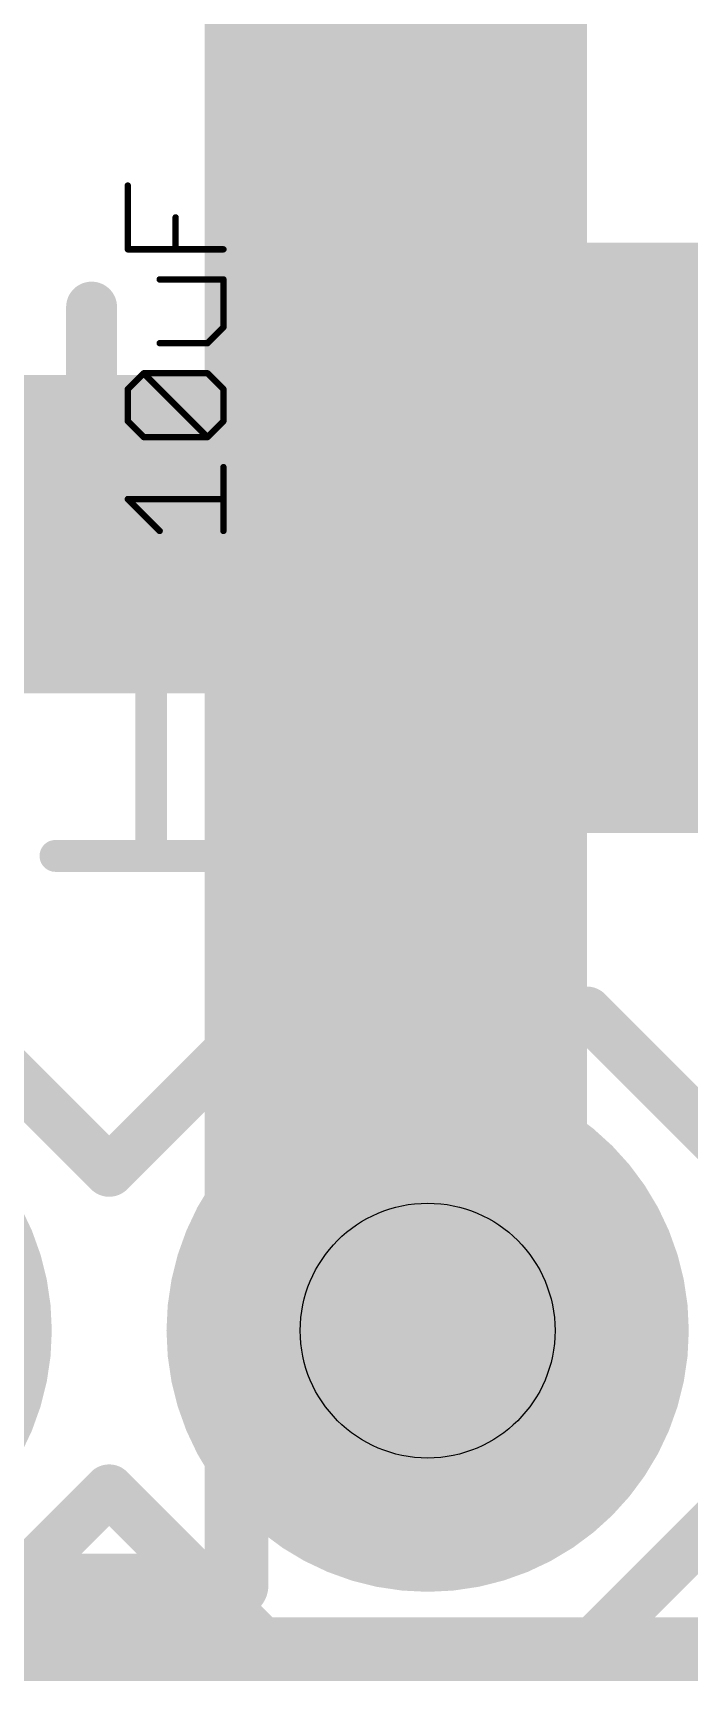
# Model space of a CAD drawing. Extents: x -119 to 41, y -19 to 17.
# Drawn here: x 4.78 to 7.39, y -0.13 to 6.44 of the extents above; entities that cross this region are included whole.
import ezdxf

# ---------------------------------------------------------------- set-up
doc = ezdxf.new("R2010")
doc.units = 0
for name, color, linetype in [('1', 12, 'CONTINUOUS'), ('16', 132, 'CONTINUOUS'), ('17', 110, 'CONTINUOUS'), ('20', 53, 'CONTINUOUS'), ('21', 53, 'CONTINUOUS'), ('22', 53, 'CONTINUOUS'), ('25', 253, 'CONTINUOUS'), ('27', 253, 'CONTINUOUS'), ('29', 253, 'CONTINUOUS'), ('30', 253, 'CONTINUOUS'), ('31', 253, 'CONTINUOUS'), ('44', 253, 'CONTINUOUS'), ('51', 53, 'CONTINUOUS')]:
    doc.layers.add(name, color=color, linetype=linetype)

# ---------------------------------------------------------------- blocks, each defined once
blk = doc.blocks.new('RECT')
blk.add_solid([(-0.5, -0.5), (0.5, -0.5), (-0.5, 0.5), (0.5, 0.5)])
blk = doc.blocks.new('ROUNDP')
at = {"const_width": 0.5}
blk.add_lwpolyline([(0, -0.25, 1), (0, 0.25, 1), (0, -0.25)], format="xyb", dxfattribs=at)

msp = doc.modelspace()

# ---------------------------------------------------------------- linework, layer by layer
at = {"layer": '1'}
for points, const_width in [([(5.588, 12.319), (5.588, 0.254)], 0.254), ([(3.81, 4.95), (4.315, 4.445)], 1.27), ([(4.315, 4.445), (8.875, 4.445)], 1.27), ([(5.588, 0.254), (0, 0.254)], 0.254)]:
    msp.add_lwpolyline(points, dxfattribs=dict(at, const_width=const_width))
for points, const_width in [([(4.0905, 4.2205, 1), (4.5395, 4.6695)], 0.635), ([(5.588, 0.1905, 1), (5.588, 0.3175)], 0.127), ([(5.5245, 0.254, 1), (5.6515, 0.254)], 0.127)]:
    msp.add_lwpolyline(points, format="xyb", dxfattribs=dict(at, const_width=const_width))
at = {"layer": '16'}
for points, const_width in [([(6.35, 1.27), (6.35, 14.732)], 1.27), ([(12.7, 0), (0, 0)], 0.254)]:
    msp.add_lwpolyline(points, dxfattribs=dict(at, const_width=const_width))
at = {"layer": '16', "const_width": 0.635}
msp.add_lwpolyline([(6.0325, 1.27, 1), (6.6675, 1.27)], format="xyb", dxfattribs=at)
at = {"layer": '20', "const_width": 0.254}
msp.add_lwpolyline([(0, 0), (12.7, 0)], dxfattribs=at)
at = {"layer": '21', "const_width": 0.2032}
for points in [[(5.01, 4.25), (5.01, 5.35)], [(4.61, 3.85), (5.01, 4.25)], [(4.445, 2.54), (5.08, 1.905)], [(5.08, 1.905), (5.715, 2.54)], [(5.715, 2.54), (6.985, 2.54)], [(6.985, 2.54), (7.62, 1.905)], [(5.08, 0.635), (4.445, 0)], [(5.715, 0), (5.08, 0.635)], [(7.62, 0.635), (6.985, 0)], [(6.985, 0), (5.715, 0)]]:
    msp.add_lwpolyline(points, dxfattribs=at)
at = {"layer": '21', "const_width": 0.1016}
for points in [[(5.0608, 5.35, 1), (4.9592, 5.35)], [(5.0459, 4.2141, 1), (4.9741, 4.2859)], [(4.9592, 4.25, 1), (5.0608, 4.25)], [(5.715, 2.5908, 1), (5.715, 2.4892)], [(5.7509, 2.5041, 1), (5.6791, 2.5759)], [(7.0209, 2.5759, 1), (6.9491, 2.5041)], [(6.985, 2.4892, 1), (6.985, 2.5908)], [(5.0441, 1.9409, 1), (5.1159, 1.8691)], [(5.0441, 1.8691, 1), (5.1159, 1.9409)], [(5.1159, 0.6709, 1), (5.0441, 0.5991)], [(5.1159, 0.5991, 1), (5.0441, 0.6709)], [(5.715, 0.0508, 1), (5.715, -0.0508)], [(5.6791, -0.0359, 1), (5.7509, 0.0359)], [(6.9491, 0.0359, 1), (7.0209, -0.0359)], [(6.985, -0.0508, 1), (6.985, 0.0508)]]:
    msp.add_lwpolyline(points, format="xyb", dxfattribs=at)
at = {"layer": '22', "const_width": 0.1524}
for points in [[(5.9182, 6.1089), (6.0623, 6.253)], [(6.0623, 6.253), (6.6385, 6.253)], [(6.6385, 6.253), (6.7825, 6.1089)], [(5.9182, 5.8208), (5.9182, 6.1089)], [(6.7825, 6.1089), (6.7825, 5.8208)], [(6.0623, 5.6768), (5.9182, 5.8208)], [(6.7825, 5.8208), (6.6385, 5.6768)], [(6.6385, 5.6768), (6.0623, 5.6768)], [(5.9182, 4.0938), (6.2063, 4.3819)], [(6.2063, 4.3819), (6.7825, 4.3819)], [(6.2063, 3.8057), (5.9182, 4.0938)], [(6.7825, 3.8057), (6.2063, 3.8057)], [(6.0623, 3.4464), (5.9182, 3.3024)], [(6.3504, 3.4464), (6.0623, 3.4464)], [(6.4944, 3.3024), (6.3504, 3.4464)], [(6.7825, 3.4464), (6.7825, 2.8702)], [(5.9182, 3.3024), (5.9182, 3.0143)], [(6.4944, 3.1583), (6.4944, 3.3024)], [(6.3504, 2.8702), (6.4944, 3.1583)], [(5.9182, 3.0143), (6.0623, 2.8702)], [(6.7825, 2.8702), (6.3504, 2.8702)]]:
    msp.add_lwpolyline(points, dxfattribs=at)
at = {"layer": '22', "const_width": 0.0762}
for points in [[(6.0623, 6.2911, 1), (6.0623, 6.2149)], [(6.0892, 6.226, 1), (6.0353, 6.2799)], [(6.6654, 6.2799, 1), (6.6115, 6.226)], [(6.6385, 6.2149, 1), (6.6385, 6.2911)], [(5.9563, 6.1089, 1), (5.8801, 6.1089)], [(6.8206, 6.1089, 1), (6.7444, 6.1089)], [(5.8913, 6.1359, 1), (5.9451, 6.082)], [(6.7556, 6.082, 1), (6.8095, 6.1359)], [(5.9451, 5.8478, 1), (5.8913, 5.7939)], [(5.8801, 5.8208, 1), (5.9563, 5.8208)], [(6.7444, 5.8208, 1), (6.8206, 5.8208)], [(6.8095, 5.7939, 1), (6.7556, 5.8478)], [(6.0623, 5.7149, 1), (6.0623, 5.6387)], [(6.0353, 5.6498, 1), (6.0892, 5.7037)], [(6.6115, 5.7037, 1), (6.6654, 5.6498)], [(6.6385, 5.6387, 1), (6.6385, 5.7149)], [(6.2063, 4.42, 1), (6.2063, 4.3438)], [(6.2333, 4.355, 1), (6.1794, 4.4089)], [(6.7825, 4.3438, 1), (6.7825, 4.42)], [(5.9451, 4.1208, 1), (5.8913, 4.0669)], [(5.8913, 4.1208, 1), (5.9451, 4.0669)], [(6.2063, 3.8438, 1), (6.2063, 3.7676)], [(6.7825, 3.7676, 1), (6.7825, 3.8438)], [(6.1794, 3.7788, 1), (6.2333, 3.8327)], [(6.0623, 3.4845, 1), (6.0623, 3.4083)], [(6.0892, 3.4195, 1), (6.0353, 3.4734)], [(6.3773, 3.4734, 1), (6.3234, 3.4195)], [(6.3504, 3.4083, 1), (6.3504, 3.4845)], [(6.8206, 3.4464, 1), (6.7444, 3.4464)], [(5.9563, 3.3024, 1), (5.8801, 3.3024)], [(5.8913, 3.3293, 1), (5.9451, 3.2754)], [(6.5325, 3.3024, 1), (6.4563, 3.3024)], [(6.4675, 3.2754, 1), (6.5214, 3.3293)], [(6.5285, 3.1413, 1), (6.4603, 3.1754)], [(6.4563, 3.1583, 1), (6.5325, 3.1583)], [(5.9451, 3.0412, 1), (5.8913, 2.9873)], [(5.8801, 3.0143, 1), (5.9563, 3.0143)], [(6.0353, 2.8433, 1), (6.0892, 2.8971)], [(6.3504, 2.9083, 1), (6.3504, 2.8321)], [(6.3163, 2.8872, 1), (6.3844, 2.8532)], [(6.7444, 2.8702, 1), (6.8206, 2.8702)], [(6.7825, 2.8321, 1), (6.7825, 2.9083)]]:
    msp.add_lwpolyline(points, format="xyb", dxfattribs=at)
at = {"layer": '25', "const_width": 0.127}
for points in [[(4.8661, 3.925), (5.2474, 4.3063)], [(5.2474, 4.3063), (5.2474, 3.1623)], [(4.8661, 3.1623), (5.6287, 3.1623)]]:
    msp.add_lwpolyline(points, dxfattribs=at)
at = {"layer": '25', "const_width": 0.0635}
for points in [[(5.2792, 4.3063, 1), (5.2157, 4.3063)], [(5.2699, 4.2838, 1), (5.225, 4.3287)], [(4.8436, 3.9474, 1), (4.8885, 3.9025)], [(4.8661, 3.1941, 1), (4.8661, 3.1305)], [(5.6287, 3.1305, 1), (5.6287, 3.1941)], [(5.2157, 3.1623, 1), (5.2792, 3.1623)]]:
    msp.add_lwpolyline(points, format="xyb", dxfattribs=at)
at = {"layer": '27', "const_width": 0.0127}
for points in [[(5.1607, 5.8347, 1), (5.148, 5.8347)], [(5.3514, 5.7076, 1), (5.3387, 5.7076)], [(5.148, 5.5805, 1), (5.1607, 5.5805)], [(5.1544, 5.5868, 1), (5.1544, 5.5741)], [(5.3387, 5.5805, 1), (5.3514, 5.5805)], [(5.5357, 5.5741, 1), (5.5357, 5.5868)], [(5.2815, 5.4668, 1), (5.2815, 5.4541)], [(5.5421, 5.4605, 1), (5.5293, 5.4605)], [(5.5357, 5.4541, 1), (5.5357, 5.4668)], [(5.5293, 5.2698, 1), (5.5421, 5.2698)], [(5.5402, 5.2653, 1), (5.5312, 5.2743)], [(5.2815, 5.2126, 1), (5.2815, 5.1999)], [(5.4677, 5.2108, 1), (5.4766, 5.2018)], [(5.4721, 5.1999, 1), (5.4721, 5.2126)], [(5.2224, 5.0908, 1), (5.2134, 5.0818)], [(5.2179, 5.0926, 1), (5.2179, 5.0799)], [(5.2224, 5.0818, 1), (5.2134, 5.0908)], [(5.4766, 5.0908, 1), (5.4677, 5.0818)], [(5.4721, 5.0799, 1), (5.4721, 5.0926)], [(5.1607, 5.0227, 1), (5.148, 5.0227)], [(5.1499, 5.0272, 1), (5.1589, 5.0182)], [(5.5421, 5.0227, 1), (5.5293, 5.0227)], [(5.5312, 5.0182, 1), (5.5402, 5.0272)], [(5.148, 4.8956, 1), (5.1607, 4.8956)], [(5.1589, 4.9001, 1), (5.1499, 4.8911)], [(5.5293, 4.8956, 1), (5.5421, 4.8956)], [(5.5402, 4.8911, 1), (5.5312, 4.9001)], [(5.2179, 4.8384, 1), (5.2179, 4.8257)], [(5.2134, 4.8276, 1), (5.2224, 4.8366)], [(5.4677, 4.8366, 1), (5.4766, 4.8276)], [(5.4677, 4.8276, 1), (5.4766, 4.8366)], [(5.4721, 4.8257, 1), (5.4721, 4.8384)], [(5.5421, 4.7121, 1), (5.5293, 4.7121)], [(5.1589, 4.5895, 1), (5.1499, 4.5805)], [(5.1544, 4.5913, 1), (5.1544, 4.5786)], [(5.5357, 4.5786, 1), (5.5357, 4.5913)], [(5.277, 4.4534, 1), (5.286, 4.4624)], [(5.5293, 4.4579, 1), (5.5421, 4.4579)]]:
    msp.add_lwpolyline(points, format="xyb", dxfattribs=at)
at = {"layer": '27', "const_width": 0.0254}
for points in [[(5.1544, 5.5805), (5.1544, 5.8347)], [(5.345, 5.5805), (5.345, 5.7076)], [(5.5357, 5.5805), (5.1544, 5.5805)], [(5.5357, 5.4605), (5.2815, 5.4605)], [(5.5357, 5.2698), (5.5357, 5.4605)], [(5.4721, 5.2063), (5.5357, 5.2698)], [(5.2815, 5.2063), (5.4721, 5.2063)], [(5.1544, 5.0227), (5.2179, 5.0863)], [(5.2179, 5.0863), (5.4721, 5.0863)], [(5.4721, 4.8321), (5.2179, 5.0863)], [(5.4721, 5.0863), (5.5357, 5.0227)], [(5.1544, 4.8956), (5.1544, 5.0227)], [(5.5357, 5.0227), (5.5357, 4.8956)], [(5.2179, 4.8321), (5.1544, 4.8956)], [(5.5357, 4.8956), (5.4721, 4.8321)], [(5.4721, 4.8321), (5.2179, 4.8321)], [(5.5357, 4.4579), (5.5357, 4.7121)], [(5.2815, 4.4579), (5.1544, 4.585)], [(5.1544, 4.585), (5.5357, 4.585)]]:
    msp.add_lwpolyline(points, dxfattribs=at)
at = {"layer": '44'}
msp.add_circle((6.35, 1.27), 0.508, dxfattribs=at)
at = {"layer": '51', "const_width": 0.127}
for points in [[(6.09, 9.35), (6.09, 3.37)], [(6.09, 3.37), (11.69, 3.37)]]:
    msp.add_lwpolyline(points, dxfattribs=at)
at = {"layer": '51', "const_width": 0.0635}
for points in [[(6.09, 3.4018, 1), (6.09, 3.3382)], [(6.0583, 3.37, 1), (6.1217, 3.37)]]:
    msp.add_lwpolyline(points, format="xyb", dxfattribs=at)

# ---------------------------------------------------------------- block references
at = {"layer": '1', "xscale": 5.5, "yscale": 2.15, "rotation": 180}
msp.add_blockref('RECT', (8.89, 4.43), dxfattribs=at)
at = {"layer": '17', "xscale": 1.8796, "yscale": 1.8796, "rotation": 90}
msp.add_blockref('ROUNDP', (6.35, 1.27), dxfattribs=at)
msp.add_blockref('ROUNDP', (6.35, 1.27), dxfattribs=at)
at = {"layer": '29'}
for name, p, xscale, yscale, rotation in [('RECT', (8.89, 4.43), 5.7032, 2.3532, 180), ('ROUNDP', (3.81, 1.27), 2.0828, 2.0828, 90), ('ROUNDP', (6.35, 1.27), 2.0828, 2.0828, 90)]:
    msp.add_blockref(name, p, dxfattribs=dict(at, xscale=xscale, yscale=yscale, rotation=rotation))
at = {"layer": '30', "xscale": 2.0828, "yscale": 2.0828, "rotation": 90}
for p in [(3.81, 1.27), (6.35, 1.27)]:
    msp.add_blockref('ROUNDP', p, dxfattribs=at)
at = {"layer": '31', "xscale": 5.5, "yscale": 2.15, "rotation": 180}
msp.add_blockref('RECT', (8.89, 4.43), dxfattribs=at)
at = {"layer": '51', "xscale": 0.508, "yscale": 0.508}
msp.add_blockref('RECT', (6.35, 1.27), dxfattribs=at)

doc.saveas('drawing.dxf')
